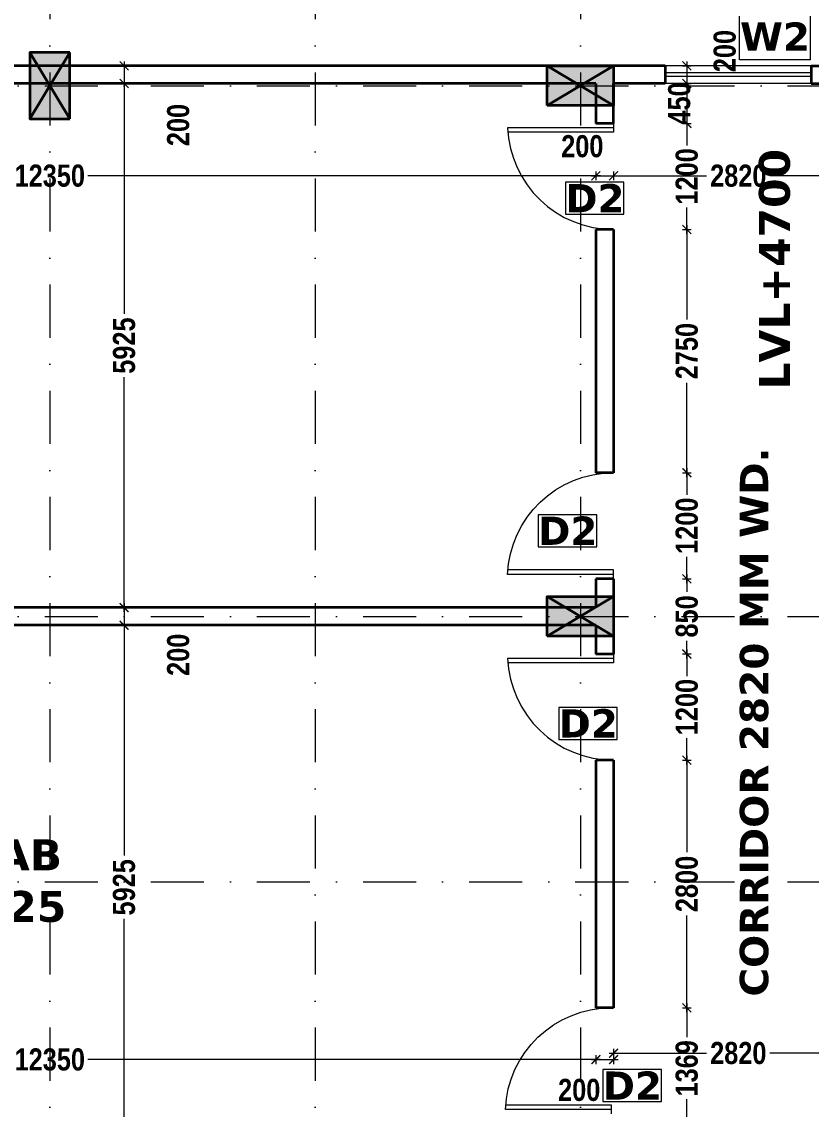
# Model space of a CAD drawing. Header units: millimetres. Extents: x -3092155 to 4513934, y -12317808 to 1850003.
# Drawn here: x -438832 to -429904, y -5675223 to -5662927 of the extents above; entities that cross this region are included whole.
import ezdxf

# ---------------------------------------------------------------- set-up
doc = ezdxf.new("R2010")
doc.units = ezdxf.units.MM
doc.header["$LTSCALE"] = 2
doc.header["$MEASUREMENT"] = 0
doc.header["$PDMODE"] = 34
doc.header["$PDSIZE"] = 500
doc.linetypes.add('DASHDOT', pattern=[1, 0.5, -0.25, 0, -0.25])
for name, color, linetype, lineweight in [('coloumn', 10, 'Continuous', 35), ('D DIM', 250, 'Continuous', 9), ('D2', 10, 'Continuous', 5), ('D3', 10, 'Continuous', 5), ('DOOR', 27, 'Continuous', 5), ('DUCT', 37, 'Continuous', 35), ('glass', 5, 'Continuous', 15), ('GRID', 251, 'DASHDOT', 5), ('SILL', 74, 'Continuous', 9), ('TEXT', 7, 'Continuous', 13), ('W2', 162, 'Continuous', 5), ('WAll', 250, 'Continuous', 35)]:
    doc.layers.add(name, color=color, linetype=linetype, lineweight=lineweight)
doc.styles.add('INNER DIM', font='ARIALNB.TTF', dxfattribs={"height": 250})
doc.styles.add('style2', font='verdana.ttf')
doc.dimstyles.new('INNER DIM', dxfattribs={"dimscale": 0, "dimtxt": 250, "dimasz": 100, "dimexe": 50, "dimexo": 50, "dimgap": 50, "dimtad": 0, "dimdec": 0, "dimzin": 0, "dimdsep": 46, "dimtxsty": 'INNER DIM', "dimblk": 'ARCHTICK', "dimcen": 100, "dimdle": 50, "dimclrd": 256, "dimclre": 256, "dimclrt": 256, "dimadec": 0, "dimazin": 0, "dimtfac": 1, "dimtdec": 0, "dimtix": 1, "dimtmove": 2, "dimatfit": 3, "dimfxl": 50, "dimfxlon": 1, "dimtolj": 1, "dimtzin": 0, "dimlwd": -1, "dimlwe": -1, "dimarcsym": 1})

# ---------------------------------------------------------------- blocks, each defined once
blk = doc.blocks.new('A$C378B1DF0')
at = {"layer": 'DOOR', "ltscale": 0.1}
for p, q in [((1100, 0), (1100, 1196)), ((1150, 0), (1150, 1199)), ((1200, 0), (1100, 0))]:
    blk.add_line(p, q, dxfattribs=at)
blk.add_arc((1200, 0), 1200, 92.388, 180, dxfattribs=at)
blk = doc.blocks.new('_ArchTick')
at = {"color": 0, "linetype": 'ByBlock', "const_width": 0.15}
blk.add_lwpolyline([(-0.5, -0.5), (0.5, 0.5)], dxfattribs=at)
blk = doc.blocks.new('*D32')
at = {"layer": 'D DIM', "ltscale": 100, "transparency": 16777216}
for p, q in [((-444189, -5662629), (-441794, -5662629)), ((-444139, -5662679), (-444139, -5662579)), ((-438689, -5662629), (-441084, -5662629)), ((-438739, -5662679), (-438739, -5662579))]:
    blk.add_line(p, q, dxfattribs=at)
at = {"layer": 'Defpoints', "color": 0, "lineweight": 50, "ltscale": 100, "transparency": 16777216}
for p in [(-438739, -5662629), (-438739, -5663276), (-444139, -5663426)]:
    blk.add_point(p, dxfattribs=at)
at = {"layer": 'D DIM', "ltscale": 100, "transparency": 16777216, "xscale": 100, "yscale": 100, "zscale": 100, "rotation": 180}
blk.add_blockref('_ArchTick', (-444139, -5662629), dxfattribs=at)
at = {"layer": 'D DIM', "ltscale": 100, "transparency": 16777216, "xscale": 100, "yscale": 100, "zscale": 100}
blk.add_blockref('_ArchTick', (-438739, -5662629), dxfattribs=at)
at = {"layer": 'D DIM', "ltscale": 100, "transparency": 16777216, "insert": (-441439, -5662629), "char_height": 250, "attachment_point": 5, "style": 'INNER DIM'}
blk.add_mtext('\\A1;5400', dxfattribs=at)
blk = doc.blocks.new('*D33')
at = {"layer": 'D DIM', "ltscale": 100, "transparency": 16777216}
for p, q in [((-432139, -5662679), (-432139, -5662579)), ((-432139, -5662629), (-432124, -5662629)), ((-431554, -5662629), (-431568, -5662629)), ((-431554, -5662679), (-431554, -5662579))]:
    blk.add_line(p, q, dxfattribs=at)
at = {"layer": 'Defpoints', "color": 0, "lineweight": 50, "ltscale": 100, "transparency": 16777216}
for p in [(-431554, -5662629), (-432139, -5663126), (-431554, -5663426)]:
    blk.add_point(p, dxfattribs=at)
at = {"layer": 'D DIM', "ltscale": 100, "transparency": 16777216, "insert": (-431846, -5662629), "char_height": 250, "attachment_point": 5, "style": 'INNER DIM'}
blk.add_mtext('\\A1;585', dxfattribs=at)
blk = doc.blocks.new('*D34')
at = {"layer": 'D DIM', "ltscale": 100, "transparency": 16777216}
for p, q in [((-431604, -5662629), (-431079, -5662629)), ((-431554, -5662679), (-431554, -5662579)), ((-429854, -5662629), (-430379, -5662629)), ((-429904, -5662679), (-429904, -5662579))]:
    blk.add_line(p, q, dxfattribs=at)
at = {"layer": 'Defpoints', "color": 0, "lineweight": 50, "ltscale": 100, "transparency": 16777216}
for p in [(-429904, -5662629), (-431554, -5663426), (-429904, -5663426)]:
    blk.add_point(p, dxfattribs=at)
at = {"layer": 'D DIM', "ltscale": 100, "transparency": 16777216, "xscale": 100, "yscale": 100, "zscale": 100, "rotation": 180}
blk.add_blockref('_ArchTick', (-431554, -5662629), dxfattribs=at)
at = {"layer": 'D DIM', "ltscale": 100, "transparency": 16777216, "xscale": 100, "yscale": 100, "zscale": 100}
blk.add_blockref('_ArchTick', (-429904, -5662629), dxfattribs=at)
at = {"layer": 'D DIM', "ltscale": 100, "transparency": 16777216, "insert": (-430729, -5662629), "char_height": 250, "attachment_point": 5, "style": 'INNER DIM'}
blk.add_mtext('\\A1;1650', dxfattribs=at)
blk = doc.blocks.new('*D172')
at = {"layer": 'D DIM', "ltscale": 100, "transparency": 16777216}
for p, q in [((-438739, -5662679), (-438739, -5662579)), ((-438739, -5662629), (-438289, -5662629)), ((-438289, -5662679), (-438289, -5662579))]:
    blk.add_line(p, q, dxfattribs=at)
at = {"layer": 'Defpoints', "color": 0, "lineweight": 50, "ltscale": 100, "transparency": 16777216}
for p in [(-438289, -5662629), (-438739, -5663276), (-438289, -5663276)]:
    blk.add_point(p, dxfattribs=at)
at = {"layer": 'D DIM', "ltscale": 100, "transparency": 16777216, "insert": (-438514, -5662629), "char_height": 250, "attachment_point": 5, "style": 'INNER DIM'}
blk.add_mtext('\\A1;450', dxfattribs=at)
blk = doc.blocks.new('*D173')
at = {"layer": 'D DIM', "ltscale": 100, "transparency": 16777216}
for p, q in [((-438339, -5662629), (-435570, -5662629)), ((-438289, -5662679), (-438289, -5662579)), ((-432089, -5662629), (-434859, -5662629)), ((-432139, -5662679), (-432139, -5662579))]:
    blk.add_line(p, q, dxfattribs=at)
at = {"layer": 'Defpoints', "color": 0, "lineweight": 50, "ltscale": 100, "transparency": 16777216}
for p in [(-432139, -5662629), (-438289, -5663276), (-432139, -5663426)]:
    blk.add_point(p, dxfattribs=at)
at = {"layer": 'D DIM', "ltscale": 100, "transparency": 16777216, "xscale": 100, "yscale": 100, "zscale": 100, "rotation": 180}
blk.add_blockref('_ArchTick', (-438289, -5662629), dxfattribs=at)
at = {"layer": 'D DIM', "ltscale": 100, "transparency": 16777216, "xscale": 100, "yscale": 100, "zscale": 100}
blk.add_blockref('_ArchTick', (-432139, -5662629), dxfattribs=at)
at = {"layer": 'D DIM', "ltscale": 100, "transparency": 16777216, "insert": (-435214, -5662629), "char_height": 250, "attachment_point": 5, "style": 'INNER DIM'}
blk.add_mtext('\\A1;6150', dxfattribs=at)
blk = doc.blocks.new('*D650')
at = {"layer": 'D DIM', "ltscale": 100, "transparency": 16777216}
for p, q in [((-444690, -5664619), (-444690, -5664719)), ((-432339, -5664619), (-432339, -5664719)), ((-444740, -5664669), (-438944, -5664669)), ((-432289, -5664669), (-438085, -5664669))]:
    blk.add_line(p, q, dxfattribs=at)
at = {"layer": 'Defpoints', "color": 0, "lineweight": 50, "ltscale": 100, "transparency": 16777216}
for p in [(-444690, -5664126), (-432339, -5664076), (-432339, -5664669)]:
    blk.add_point(p, dxfattribs=at)
at = {"layer": 'D DIM', "ltscale": 100, "transparency": 16777216, "xscale": 100, "yscale": 100, "zscale": 100, "rotation": 180}
blk.add_blockref('_ArchTick', (-444690, -5664669), dxfattribs=at)
at = {"layer": 'D DIM', "ltscale": 100, "transparency": 16777216, "xscale": 100, "yscale": 100, "zscale": 100}
blk.add_blockref('_ArchTick', (-432339, -5664669), dxfattribs=at)
at = {"layer": 'D DIM', "ltscale": 100, "transparency": 16777216, "insert": (-438515, -5664669), "char_height": 250, "attachment_point": 5, "style": 'INNER DIM'}
blk.add_mtext('\\A1;12350', dxfattribs=at)
blk = doc.blocks.new('*D651')
at = {"layer": 'D DIM', "ltscale": 100, "transparency": 16777216}
for p, q in [((-432339, -5664619), (-432339, -5664719)), ((-432139, -5664619), (-432139, -5664719)), ((-432389, -5664669), (-432089, -5664669))]:
    blk.add_line(p, q, dxfattribs=at)
at = {"layer": 'Defpoints', "color": 0, "lineweight": 50, "ltscale": 100, "transparency": 16777216}
for p in [(-432339, -5664076), (-432139, -5664076), (-432139, -5664669)]:
    blk.add_point(p, dxfattribs=at)
at = {"layer": 'D DIM', "ltscale": 100, "transparency": 16777216, "xscale": 100, "yscale": 100, "zscale": 100, "rotation": 180}
blk.add_blockref('_ArchTick', (-432339, -5664669), dxfattribs=at)
at = {"layer": 'D DIM', "ltscale": 100, "transparency": 16777216, "xscale": 100, "yscale": 100, "zscale": 100}
blk.add_blockref('_ArchTick', (-432139, -5664669), dxfattribs=at)
at = {"layer": 'D DIM', "ltscale": 100, "transparency": 16777216, "insert": (-432493, -5664336), "char_height": 250, "attachment_point": 5, "style": 'INNER DIM'}
blk.add_mtext('\\A1;200', dxfattribs=at)
blk = doc.blocks.new('*D179')
at = {"layer": 'D DIM', "ltscale": 100, "transparency": 16777216}
for p, q in [((-432139, -5664619), (-432139, -5664719)), ((-429319, -5664619), (-429319, -5664719)), ((-432189, -5664669), (-431087, -5664669)), ((-429269, -5664669), (-430371, -5664669))]:
    blk.add_line(p, q, dxfattribs=at)
at = {"layer": 'Defpoints', "color": 0, "lineweight": 50, "ltscale": 100, "transparency": 16777216}
for p in [(-429319, -5663876), (-432139, -5664076), (-429319, -5664669)]:
    blk.add_point(p, dxfattribs=at)
at = {"layer": 'D DIM', "ltscale": 100, "transparency": 16777216, "xscale": 100, "yscale": 100, "zscale": 100, "rotation": 180}
blk.add_blockref('_ArchTick', (-432139, -5664669), dxfattribs=at)
at = {"layer": 'D DIM', "ltscale": 100, "transparency": 16777216, "xscale": 100, "yscale": 100, "zscale": 100}
blk.add_blockref('_ArchTick', (-429319, -5664669), dxfattribs=at)
at = {"layer": 'D DIM', "ltscale": 100, "transparency": 16777216, "insert": (-430729, -5664669), "char_height": 250, "attachment_point": 5, "style": 'INNER DIM'}
blk.add_mtext('\\A1;2820', dxfattribs=at)
blk = doc.blocks.new('*D656')
at = {"layer": 'D DIM', "ltscale": 100, "transparency": 16777216}
for p, q in [((-444740, -5674662), (-438944, -5674662)), ((-444690, -5674612), (-444690, -5674712)), ((-432289, -5674662), (-438085, -5674662)), ((-432339, -5674612), (-432339, -5674712))]:
    blk.add_line(p, q, dxfattribs=at)
at = {"layer": 'Defpoints', "color": 0, "lineweight": 50, "ltscale": 100, "transparency": 16777216}
for p in [(-444690, -5673932), (-432339, -5674076), (-432339, -5674662)]:
    blk.add_point(p, dxfattribs=at)
at = {"layer": 'D DIM', "ltscale": 100, "transparency": 16777216, "xscale": 100, "yscale": 100, "zscale": 100, "rotation": 180}
blk.add_blockref('_ArchTick', (-444690, -5674662), dxfattribs=at)
at = {"layer": 'D DIM', "ltscale": 100, "transparency": 16777216, "xscale": 100, "yscale": 100, "zscale": 100}
blk.add_blockref('_ArchTick', (-432339, -5674662), dxfattribs=at)
at = {"layer": 'D DIM', "ltscale": 100, "transparency": 16777216, "insert": (-438515, -5674662), "char_height": 250, "attachment_point": 5, "style": 'INNER DIM'}
blk.add_mtext('\\A1;12350', dxfattribs=at)
blk = doc.blocks.new('*D657')
at = {"layer": 'D DIM', "ltscale": 100, "transparency": 16777216}
for p, q in [((-432389, -5674662), (-432089, -5674662)), ((-432339, -5674612), (-432339, -5674712)), ((-432139, -5674612), (-432139, -5674712))]:
    blk.add_line(p, q, dxfattribs=at)
at = {"layer": 'Defpoints', "color": 0, "lineweight": 50, "ltscale": 100, "transparency": 16777216}
for p in [(-432339, -5674076), (-432139, -5674076), (-432139, -5674662)]:
    blk.add_point(p, dxfattribs=at)
at = {"layer": 'D DIM', "ltscale": 100, "transparency": 16777216, "xscale": 100, "yscale": 100, "zscale": 100, "rotation": 180}
blk.add_blockref('_ArchTick', (-432339, -5674662), dxfattribs=at)
at = {"layer": 'D DIM', "ltscale": 100, "transparency": 16777216, "xscale": 100, "yscale": 100, "zscale": 100}
blk.add_blockref('_ArchTick', (-432139, -5674662), dxfattribs=at)
at = {"layer": 'D DIM', "ltscale": 100, "transparency": 16777216, "insert": (-432528, -5675006), "char_height": 250, "attachment_point": 5, "style": 'INNER DIM'}
blk.add_mtext('\\A1;200', dxfattribs=at)
blk = doc.blocks.new('*D658')
at = {"layer": 'D DIM', "ltscale": 100, "transparency": 16777216}
for p, q in [((-432189, -5674589), (-431087, -5674589)), ((-432139, -5674539), (-432139, -5674639)), ((-429269, -5674589), (-430371, -5674589)), ((-429319, -5674539), (-429319, -5674639))]:
    blk.add_line(p, q, dxfattribs=at)
at = {"layer": 'Defpoints', "color": 0, "lineweight": 50, "ltscale": 100, "transparency": 16777216}
for p in [(-432139, -5674076), (-429319, -5674202), (-429319, -5674589)]:
    blk.add_point(p, dxfattribs=at)
at = {"layer": 'D DIM', "ltscale": 100, "transparency": 16777216, "xscale": 100, "yscale": 100, "zscale": 100, "rotation": 180}
blk.add_blockref('_ArchTick', (-432139, -5674589), dxfattribs=at)
at = {"layer": 'D DIM', "ltscale": 100, "transparency": 16777216, "xscale": 100, "yscale": 100, "zscale": 100}
blk.add_blockref('_ArchTick', (-429319, -5674589), dxfattribs=at)
at = {"layer": 'D DIM', "ltscale": 100, "transparency": 16777216, "insert": (-430729, -5674589), "char_height": 250, "attachment_point": 5, "style": 'INNER DIM'}
blk.add_mtext('\\A1;2820', dxfattribs=at)
blk = doc.blocks.new('*D730')
at = {"layer": 'D DIM', "ltscale": 100, "transparency": 16777216}
for p, q in [((1049, 411), (-438739, 411)), ((-438689, 361), (-438689, 461)), ((999, 361), (999, 461))]:
    blk.add_line(p, q, dxfattribs=at)
at = {"layer": 'Defpoints', "color": 0, "lineweight": 50, "ltscale": 100, "transparency": 16777216}
for p in [(-438689, 411), (999, 0), (-438689, -5723126)]:
    blk.add_point(p, dxfattribs=at)
at = {"layer": 'D DIM', "ltscale": 100, "transparency": 16777216, "xscale": 100, "yscale": 100, "zscale": 100, "rotation": 180}
blk.add_blockref('_ArchTick', (-438689, 411), dxfattribs=at)
at = {"layer": 'D DIM', "ltscale": 100, "transparency": 16777216, "xscale": 100, "yscale": 100, "zscale": 100}
blk.add_blockref('_ArchTick', (999, 411), dxfattribs=at)
at = {"layer": 'D DIM', "ltscale": 100, "transparency": 16777216, "insert": (1326, 835), "char_height": 250, "attachment_point": 5, "style": 'INNER DIM'}
blk.add_mtext('\\A1;439688', dxfattribs=at)
blk = doc.blocks.new('*D273')
at = {"layer": 'D DIM', "ltscale": 100, "transparency": 16777216}
for p, q in [((-437674, -5663376), (-437674, -5663676)), ((-437724, -5663426), (-437624, -5663426)), ((-437724, -5663626), (-437624, -5663626))]:
    blk.add_line(p, q, dxfattribs=at)
at = {"layer": 'Defpoints', "color": 0, "lineweight": 50, "ltscale": 100, "transparency": 16777216}
for p in [(-438289, -5663426), (-438289, -5663626), (-437674, -5663626)]:
    blk.add_point(p, dxfattribs=at)
at = {"layer": 'D DIM', "ltscale": 100, "transparency": 16777216, "xscale": 100, "yscale": 100, "zscale": 100}
for p, rotation in [((-437674, -5663426), 90), ((-437674, -5663626), 270)]:
    blk.add_blockref('_ArchTick', p, dxfattribs=dict(at, rotation=rotation))
at = {"layer": 'D DIM', "ltscale": 100, "transparency": 16777216, "insert": (-437062, -5664095), "char_height": 250, "attachment_point": 5, "rotation": 90, "style": 'INNER DIM'}
blk.add_mtext('\\A1;200', dxfattribs=at)
blk = doc.blocks.new('*D274')
at = {"layer": 'D DIM', "ltscale": 100, "transparency": 16777216}
for p, q in [((-437724, -5663626), (-437624, -5663626)), ((-437674, -5663576), (-437674, -5666231)), ((-437674, -5669601), (-437674, -5666947)), ((-437724, -5669551), (-437624, -5669551))]:
    blk.add_line(p, q, dxfattribs=at)
at = {"layer": 'Defpoints', "color": 0, "lineweight": 50, "ltscale": 100, "transparency": 16777216}
for p in [(-438289, -5663626), (-438034, -5669551), (-437674, -5669551)]:
    blk.add_point(p, dxfattribs=at)
at = {"layer": 'D DIM', "ltscale": 100, "transparency": 16777216, "xscale": 100, "yscale": 100, "zscale": 100}
for p, rotation in [((-437674, -5663626), 90), ((-437674, -5669551), 270)]:
    blk.add_blockref('_ArchTick', p, dxfattribs=dict(at, rotation=rotation))
at = {"layer": 'D DIM', "ltscale": 100, "transparency": 16777216, "insert": (-437674, -5666589), "char_height": 250, "attachment_point": 5, "rotation": 90, "style": 'INNER DIM'}
blk.add_mtext('\\A1;5925', dxfattribs=at)
blk = doc.blocks.new('*D746')
at = {"layer": 'D DIM', "ltscale": 100, "transparency": 16777216}
for p, q in [((-437674, -5669501), (-437674, -5669801)), ((-437724, -5669551), (-437624, -5669551)), ((-437724, -5669751), (-437624, -5669751))]:
    blk.add_line(p, q, dxfattribs=at)
at = {"layer": 'Defpoints', "color": 0, "lineweight": 50, "ltscale": 100, "transparency": 16777216}
for p in [(-438034, -5669551), (-438067, -5669751), (-437674, -5669751)]:
    blk.add_point(p, dxfattribs=at)
at = {"layer": 'D DIM', "ltscale": 100, "transparency": 16777216, "xscale": 100, "yscale": 100, "zscale": 100}
for p, rotation in [((-437674, -5669551), 90), ((-437674, -5669751), 270)]:
    blk.add_blockref('_ArchTick', p, dxfattribs=dict(at, rotation=rotation))
at = {"layer": 'D DIM', "ltscale": 100, "transparency": 16777216, "insert": (-437062, -5670085), "char_height": 250, "attachment_point": 5, "rotation": 90, "style": 'INNER DIM'}
blk.add_mtext('\\A1;200', dxfattribs=at)
blk = doc.blocks.new('*D747')
at = {"layer": 'D DIM', "ltscale": 100, "transparency": 16777216}
for p, q in [((-437725, -5669751), (-437625, -5669751)), ((-437675, -5669701), (-437675, -5672356)), ((-437675, -5675726), (-437675, -5673072)), ((-437725, -5675676), (-437625, -5675676))]:
    blk.add_line(p, q, dxfattribs=at)
at = {"layer": 'Defpoints', "color": 0, "lineweight": 50, "ltscale": 100, "transparency": 16777216}
for p in [(-438067, -5669751), (-438289, -5675676), (-437675, -5675676)]:
    blk.add_point(p, dxfattribs=at)
at = {"layer": 'D DIM', "ltscale": 100, "transparency": 16777216, "xscale": 100, "yscale": 100, "zscale": 100}
for p, rotation in [((-437675, -5669751), 90), ((-437675, -5675676), 270)]:
    blk.add_blockref('_ArchTick', p, dxfattribs=dict(at, rotation=rotation))
at = {"layer": 'D DIM', "ltscale": 100, "transparency": 16777216, "insert": (-437675, -5672714), "char_height": 250, "attachment_point": 5, "rotation": 90, "style": 'INNER DIM'}
blk.add_mtext('\\A1;5925', dxfattribs=at)
blk = doc.blocks.new('*D760')
at = {"layer": 'D DIM', "ltscale": 100, "transparency": 16777216}
for p, q in [((-431311, -5663376), (-431311, -5663676)), ((-431361, -5663426), (-431261, -5663426)), ((-431361, -5663626), (-431261, -5663626))]:
    blk.add_line(p, q, dxfattribs=at)
at = {"layer": 'Defpoints', "color": 0, "lineweight": 50, "ltscale": 100, "transparency": 16777216}
for p in [(-431554, -5663426), (-431554, -5663626), (-431311, -5663626)]:
    blk.add_point(p, dxfattribs=at)
at = {"layer": 'D DIM', "ltscale": 100, "transparency": 16777216, "xscale": 100, "yscale": 100, "zscale": 100}
for p, rotation in [((-431311, -5663426), 90), ((-431311, -5663626), 270)]:
    blk.add_blockref('_ArchTick', p, dxfattribs=dict(at, rotation=rotation))
at = {"layer": 'D DIM', "ltscale": 100, "transparency": 16777216, "insert": (-430882, -5663259), "char_height": 250, "attachment_point": 5, "rotation": 90, "style": 'INNER DIM'}
blk.add_mtext('\\A1;200', dxfattribs=at)
blk = doc.blocks.new('*D761')
at = {"layer": 'D DIM', "ltscale": 100, "transparency": 16777216}
for p, q in [((-431361, -5663626), (-431261, -5663626)), ((-431311, -5663576), (-431311, -5664126)), ((-431361, -5664076), (-431261, -5664076))]:
    blk.add_line(p, q, dxfattribs=at)
at = {"layer": 'Defpoints', "color": 0, "lineweight": 50, "ltscale": 100, "transparency": 16777216}
for p in [(-431554, -5663626), (-432139, -5664076), (-431311, -5664076)]:
    blk.add_point(p, dxfattribs=at)
at = {"layer": 'D DIM', "ltscale": 100, "transparency": 16777216, "xscale": 100, "yscale": 100, "zscale": 100}
for p, rotation in [((-431311, -5663626), 90), ((-431311, -5664076), 270)]:
    blk.add_blockref('_ArchTick', p, dxfattribs=dict(at, rotation=rotation))
at = {"layer": 'D DIM', "ltscale": 100, "transparency": 16777216, "insert": (-431396, -5663851), "char_height": 250, "attachment_point": 5, "rotation": 90, "style": 'INNER DIM'}
blk.add_mtext('\\A1;450', dxfattribs=at)
blk = doc.blocks.new('*D285')
at = {"layer": 'D DIM', "ltscale": 100, "transparency": 16777216}
for p, q in [((-431361, -5664076), (-431261, -5664076)), ((-431311, -5664026), (-431311, -5664326)), ((-431311, -5665326), (-431311, -5665026)), ((-431361, -5665276), (-431261, -5665276))]:
    blk.add_line(p, q, dxfattribs=at)
at = {"layer": 'Defpoints', "color": 0, "lineweight": 50, "ltscale": 100, "transparency": 16777216}
for p in [(-432139, -5664076), (-432139, -5665276), (-431311, -5665276)]:
    blk.add_point(p, dxfattribs=at)
at = {"layer": 'D DIM', "ltscale": 100, "transparency": 16777216, "xscale": 100, "yscale": 100, "zscale": 100}
for p, rotation in [((-431311, -5664076), 90), ((-431311, -5665276), 270)]:
    blk.add_blockref('_ArchTick', p, dxfattribs=dict(at, rotation=rotation))
at = {"layer": 'D DIM', "ltscale": 100, "transparency": 16777216, "insert": (-431311, -5664676), "char_height": 250, "attachment_point": 5, "rotation": 90, "style": 'INNER DIM'}
blk.add_mtext('\\A1;1200', dxfattribs=at)
blk = doc.blocks.new('*D762')
at = {"layer": 'D DIM', "ltscale": 100, "transparency": 16777216}
for p, q in [((-431311, -5665226), (-431311, -5666293)), ((-431361, -5665276), (-431261, -5665276)), ((-431311, -5668076), (-431311, -5667009)), ((-431361, -5668026), (-431261, -5668026))]:
    blk.add_line(p, q, dxfattribs=at)
at = {"layer": 'Defpoints', "color": 0, "lineweight": 50, "ltscale": 100, "transparency": 16777216}
for p in [(-432139, -5665276), (-432139, -5668026), (-431311, -5668026)]:
    blk.add_point(p, dxfattribs=at)
at = {"layer": 'D DIM', "ltscale": 100, "transparency": 16777216, "xscale": 100, "yscale": 100, "zscale": 100}
for p, rotation in [((-431311, -5665276), 90), ((-431311, -5668026), 270)]:
    blk.add_blockref('_ArchTick', p, dxfattribs=dict(at, rotation=rotation))
at = {"layer": 'D DIM', "ltscale": 100, "transparency": 16777216, "insert": (-431311, -5666651), "char_height": 250, "attachment_point": 5, "rotation": 90, "style": 'INNER DIM'}
blk.add_mtext('\\A1;2750', dxfattribs=at)
blk = doc.blocks.new('*D763')
at = {"layer": 'D DIM', "ltscale": 100, "transparency": 16777216}
for p, q in [((-431361, -5668026), (-431261, -5668026)), ((-431311, -5667976), (-431311, -5668276)), ((-431311, -5669276), (-431311, -5668976)), ((-431361, -5669226), (-431261, -5669226))]:
    blk.add_line(p, q, dxfattribs=at)
at = {"layer": 'Defpoints', "color": 0, "lineweight": 50, "ltscale": 100, "transparency": 16777216}
for p in [(-432139, -5668026), (-432139, -5669226), (-431311, -5669226)]:
    blk.add_point(p, dxfattribs=at)
at = {"layer": 'D DIM', "ltscale": 100, "transparency": 16777216, "xscale": 100, "yscale": 100, "zscale": 100}
for p, rotation in [((-431311, -5668026), 90), ((-431311, -5669226), 270)]:
    blk.add_blockref('_ArchTick', p, dxfattribs=dict(at, rotation=rotation))
at = {"layer": 'D DIM', "ltscale": 100, "transparency": 16777216, "insert": (-431311, -5668626), "char_height": 250, "attachment_point": 5, "rotation": 90, "style": 'INNER DIM'}
blk.add_mtext('\\A1;1200', dxfattribs=at)
blk = doc.blocks.new('*D764')
at = {"layer": 'D DIM', "ltscale": 100, "transparency": 16777216}
for p, q in [((-431311, -5669176), (-431311, -5669375)), ((-431361, -5669226), (-431261, -5669226)), ((-431311, -5670126), (-431311, -5669927)), ((-431361, -5670076), (-431261, -5670076))]:
    blk.add_line(p, q, dxfattribs=at)
at = {"layer": 'Defpoints', "color": 0, "lineweight": 50, "ltscale": 100, "transparency": 16777216}
for p in [(-432139, -5669226), (-432139, -5670076), (-431311, -5670076)]:
    blk.add_point(p, dxfattribs=at)
at = {"layer": 'D DIM', "ltscale": 100, "transparency": 16777216, "xscale": 100, "yscale": 100, "zscale": 100}
for p, rotation in [((-431311, -5669226), 90), ((-431311, -5670076), 270)]:
    blk.add_blockref('_ArchTick', p, dxfattribs=dict(at, rotation=rotation))
at = {"layer": 'D DIM', "ltscale": 100, "transparency": 16777216, "insert": (-431311, -5669651), "char_height": 250, "attachment_point": 5, "rotation": 90, "style": 'INNER DIM'}
blk.add_mtext('\\A1;850', dxfattribs=at)
blk = doc.blocks.new('*D286')
at = {"layer": 'D DIM', "ltscale": 100, "transparency": 16777216}
for p, q in [((-431311, -5670026), (-431311, -5670326)), ((-431361, -5670076), (-431261, -5670076)), ((-431311, -5671326), (-431311, -5671026)), ((-431361, -5671276), (-431261, -5671276))]:
    blk.add_line(p, q, dxfattribs=at)
at = {"layer": 'Defpoints', "color": 0, "lineweight": 50, "ltscale": 100, "transparency": 16777216}
for p in [(-432139, -5670076), (-432139, -5671276), (-431311, -5671276)]:
    blk.add_point(p, dxfattribs=at)
at = {"layer": 'D DIM', "ltscale": 100, "transparency": 16777216, "xscale": 100, "yscale": 100, "zscale": 100}
for p, rotation in [((-431311, -5670076), 90), ((-431311, -5671276), 270)]:
    blk.add_blockref('_ArchTick', p, dxfattribs=dict(at, rotation=rotation))
at = {"layer": 'D DIM', "ltscale": 100, "transparency": 16777216, "insert": (-431311, -5670676), "char_height": 250, "attachment_point": 5, "rotation": 90, "style": 'INNER DIM'}
blk.add_mtext('\\A1;1200', dxfattribs=at)
blk = doc.blocks.new('*D287')
at = {"layer": 'D DIM', "ltscale": 100, "transparency": 16777216}
for p, q in [((-431311, -5671226), (-431311, -5672318)), ((-431361, -5671276), (-431261, -5671276)), ((-431311, -5674126), (-431311, -5673034)), ((-431361, -5674076), (-431261, -5674076))]:
    blk.add_line(p, q, dxfattribs=at)
at = {"layer": 'Defpoints', "color": 0, "lineweight": 50, "ltscale": 100, "transparency": 16777216}
for p in [(-432139, -5671276), (-432139, -5674076), (-431311, -5674076)]:
    blk.add_point(p, dxfattribs=at)
at = {"layer": 'D DIM', "ltscale": 100, "transparency": 16777216, "xscale": 100, "yscale": 100, "zscale": 100}
for p, rotation in [((-431311, -5671276), 90), ((-431311, -5674076), 270)]:
    blk.add_blockref('_ArchTick', p, dxfattribs=dict(at, rotation=rotation))
at = {"layer": 'D DIM', "ltscale": 100, "transparency": 16777216, "insert": (-431311, -5672676), "char_height": 250, "attachment_point": 5, "rotation": 90, "style": 'INNER DIM'}
blk.add_mtext('\\A1;2800', dxfattribs=at)
blk = doc.blocks.new('*D765')
at = {"layer": 'D DIM', "ltscale": 100, "transparency": 16777216}
for p, q in [((-431361, -5674076), (-431261, -5674076)), ((-431311, -5674026), (-431311, -5674410)), ((-431311, -5675496), (-431311, -5675111)), ((-431361, -5675446), (-431261, -5675446))]:
    blk.add_line(p, q, dxfattribs=at)
at = {"layer": 'Defpoints', "color": 0, "lineweight": 50, "ltscale": 100, "transparency": 16777216}
for p in [(-432139, -5674076), (-432215, -5675446), (-431311, -5675446)]:
    blk.add_point(p, dxfattribs=at)
at = {"layer": 'D DIM', "ltscale": 100, "transparency": 16777216, "xscale": 100, "yscale": 100, "zscale": 100}
for p, rotation in [((-431311, -5674076), 90), ((-431311, -5675446), 270)]:
    blk.add_blockref('_ArchTick', p, dxfattribs=dict(at, rotation=rotation))
at = {"layer": 'D DIM', "ltscale": 100, "transparency": 16777216, "insert": (-431311, -5674761), "char_height": 250, "attachment_point": 5, "rotation": 90, "style": 'INNER DIM'}
blk.add_mtext('\\A1;1369', dxfattribs=at)
blk = doc.blocks.new('*D783')
at = {"layer": 'D DIM', "ltscale": 100, "transparency": 16777216}
for p, q in [((-1133022, -5663376), (-1133022, -5663676)), ((-1133022, -5663426), (-1133072, -5663426)), ((-1132972, -5663626), (-1133072, -5663626))]:
    blk.add_line(p, q, dxfattribs=at)
at = {"layer": 'Defpoints', "color": 0, "lineweight": 50, "ltscale": 100, "transparency": 16777216}
for p in [(-1133022, -5663426), (-1133022, -5663626), (-407785, -5663626)]:
    blk.add_point(p, dxfattribs=at)
at = {"layer": 'D DIM', "ltscale": 100, "transparency": 16777216, "xscale": 100, "yscale": 100, "zscale": 100}
for p, rotation in [((-1133022, -5663426), 90), ((-1133022, -5663626), 270)]:
    blk.add_blockref('_ArchTick', p, dxfattribs=dict(at, rotation=rotation))
at = {"layer": 'D DIM', "ltscale": 100, "transparency": 16777216, "insert": (-1133271, -5663895), "char_height": 250, "attachment_point": 5, "rotation": 90, "style": 'INNER DIM'}
blk.add_mtext('\\A1;200', dxfattribs=at)
blk = doc.blocks.new('F.F')
at = {"layer": 'coloumn', "ltscale": 100}
for points in [[(-210910, -5817356), (-211360, -5817356), (-211360, -5816606), (-210910, -5816606)], [(-204760, -5817206), (-204760, -5816756), (-205510, -5816756), (-205510, -5817206)], [(-204760, -5823206), (-204760, -5822756), (-205510, -5822756), (-205510, -5823206)]]:
    blk.add_hatch(color=256, dxfattribs=at).paths.add_polyline_path(points)
for p, q in [((-210910, -5816606), (-211360, -5816606)), ((-211360, -5816606), (-211360, -5817356)), ((-210910, -5817356), (-210910, -5816606)), ((-205510, -5817206), (-205510, -5816756)), ((-205510, -5816756), (-204760, -5816756)), ((-204760, -5816756), (-204760, -5817206)), ((-204760, -5817206), (-205510, -5817206)), ((-211360, -5817356), (-210910, -5817356)), ((-205510, -5823206), (-205510, -5822756)), ((-205510, -5822756), (-204760, -5822756)), ((-204760, -5822756), (-204760, -5823206)), ((-204760, -5823206), (-205510, -5823206))]:
    blk.add_line(p, q, dxfattribs=at)
for points in [[(-210910, -5817356), (-211360, -5816606), (-211360, -5817356), (-210910, -5816606)], [(-204760, -5817206), (-205510, -5816756), (-204760, -5816756), (-205510, -5817206)], [(-204760, -5823206), (-205510, -5822756), (-204760, -5822756), (-205510, -5823206)]]:
    blk.add_lwpolyline(points, dxfattribs=at)

msp = doc.modelspace()

# ---------------------------------------------------------------- linework, layer by layer
at = {"layer": 'D3', "ltscale": 0.1}
for points in [[(-432684.2, -5665103.5), (-432021.7, -5665103.5), (-432021.7, -5664741.6), (-432684.2, -5664741.6)], [(-432990.9, -5668863.2), (-432328.5, -5668863.2), (-432328.5, -5668501.3), (-432990.9, -5668501.3)], [(-432759.4, -5671041.1), (-432096.9, -5671041.1), (-432096.9, -5670679.2), (-432759.4, -5670679.2)], [(-432260.8, -5675137.2), (-431598.3, -5675137.2), (-431598.3, -5674775.3), (-432260.8, -5674775.3)]]:
    msp.add_lwpolyline(points, close=True, dxfattribs=at)
at = {"layer": 'DUCT', "ltscale": 100}
for p, q in [((-438739.7, -5663426.2), (-445339.7, -5663426.2)), ((-431554.2, -5663426.2), (-438739.7, -5663426.2)), ((-432239.7, -5663426.2), (-433609.7, -5663426.2)), ((-431554.2, -5663426.2), (-431554.2, -5663626.2)), ((-429904.2, -5663426.2), (-429319.7, -5663426.2)), ((-429904.2, -5663426.2), (-429904.2, -5663626.2)), ((-438289.7, -5663626.2), (-444689.7, -5663626.2)), ((-432339.3, -5663626.2), (-438619.7, -5663626.2)), ((-431554.2, -5663626.2), (-432139.3, -5663626.2)), ((-429904.2, -5663626.2), (-429319.3, -5663626.2))]:
    msp.add_line(p, q, dxfattribs=at)
at = {"layer": 'glass', "ltscale": 100}
for p, q in [((-429904.2, -5663506.2), (-431554.2, -5663506.2)), ((-429904.2, -5663546.2), (-431554.2, -5663546.2))]:
    msp.add_line(p, q, dxfattribs=at)
at = {"layer": 'GRID', "color": 5, "ltscale": 600}
for p, q in [((-438514.7, -5657499.4), (-438514.7, -5742293.2)), ((-435514.7, -5657499.4), (-435514.7, -5742293.2)), ((-432514.7, -5657499.4), (-432514.7, -5742293.2))]:
    msp.add_line(p, q, dxfattribs=at)
at = {"layer": 'GRID', "color": 6, "ltscale": 600}
for p, q in [((-460174.6, -5663651.2), (-367335.1, -5663651.2)), ((-460174.6, -5669651.2), (-367335.1, -5669651.2)), ((-460174.6, -5672651.2), (-367335.1, -5672651.2))]:
    msp.add_line(p, q, dxfattribs=at)
at = {"layer": 'SILL', "ltscale": 100}
for p, q in [((-429904.2, -5663426.2), (-431554.2, -5663426.2)), ((-429904.2, -5663626.2), (-431554.2, -5663626.2))]:
    msp.add_line(p, q, dxfattribs=at)
at = {"layer": 'W2', "lineweight": 15, "ltscale": 0.1}
for p, q in [((-430716.5, -5663359.1), (-430716.5, -5662865)), ((-429914.9, -5662865), (-429914.9, -5663359.1)), ((-429914.9, -5663359.1), (-430716.5, -5663359.1))]:
    msp.add_line(p, q, dxfattribs=at)
at = {"layer": 'WAll', "ltscale": 100}
for p, q in [((-432339.3, -5663626.2), (-432339.3, -5664076.2)), ((-432139.3, -5664076.2), (-432139.3, -5663626.2)), ((-432139.3, -5664076.2), (-432339.3, -5664076.2)), ((-432339.3, -5665276.2), (-432339.3, -5668026.2)), ((-432139.3, -5665276.2), (-432339.3, -5665276.2)), ((-432139.3, -5665276.2), (-432139.3, -5668026.2)), ((-432139.3, -5668026.2), (-432339.3, -5668026.2)), ((-432339.3, -5669226.2), (-432339.3, -5669551.2)), ((-432139.3, -5669226.2), (-432339.3, -5669226.2)), ((-432139.3, -5669226.2), (-432139.3, -5670076.2)), ((-432339.3, -5669551.2), (-444689.7, -5669551.2)), ((-432339.3, -5669751.2), (-444689.7, -5669751.2)), ((-432339.3, -5669751.2), (-432339.3, -5670076.2)), ((-432139.3, -5670076.2), (-432339.3, -5670076.2)), ((-432339.3, -5671276.2), (-432339.3, -5674076.2)), ((-432139.3, -5671276.2), (-432339.3, -5671276.2)), ((-432139.3, -5671276.2), (-432139.3, -5674076.2)), ((-432139.3, -5674076.2), (-432339.3, -5674076.2))]:
    msp.add_line(p, q, dxfattribs=at)

# ---------------------------------------------------------------- block references
at = {"layer": 'coloumn'}
msp.add_blockref('F.F', (-227379.8, 153330), dxfattribs=at)
at = {"layer": 'DOOR', "ltscale": 100}
for p, rotation in [((-432139.3, -5665276.2), 90), ((-432139.3, -5671276.2), 90.00004793805624)]:
    msp.add_blockref('A$C378B1DF0', p, dxfattribs=dict(at, rotation=rotation))
at = {"layer": 'DOOR', "ltscale": 100, "xscale": -1, "rotation": 90}
for p in [(-432139.3, -5668026.2), (-432163.8, -5674076.2)]:
    msp.add_blockref('A$C378B1DF0', p, dxfattribs=at)

# ---------------------------------------------------------------- texts
at = {"layer": 'D2', "ltscale": 0.1, "char_height": 320, "attachment_point": 5, "style": 'style2'}
for insert in [(-432350.5, -5664922.7), (-432657.2, -5668682.5), (-432425.7, -5670860.3), (-431927.1, -5674956.4)]:
    msp.add_mtext('\\pxt11;{\\fVerdana|b1|i0|c0|p34;D2}', dxfattribs=dict(at, insert=insert))
at = {"layer": 'TEXT', "ltscale": 0.1, "attachment_point": 5, "rotation": 90, "style": 'style2'}
for s, insert, char_height in [('\\pxt11;{\\fVerdana|b1|i0|c0|p34;LVL+4700}', (-430317.7, -5665725.7), 350), ('{\\fVerdana|b1|i0|c0|p34;\\H1.2857x;CORRIDOR 2820 MM WD.\\H0.77778x;  }', (-430548, -5670845.9), 250)]:
    msp.add_mtext(s, dxfattribs=dict(at, insert=insert, char_height=char_height))
at = {"layer": 'TEXT', "ltscale": 0.1, "insert": (-440016.2, -5672641.8), "char_height": 350, "attachment_point": 5, "style": 'style2'}
msp.add_mtext('\\pxt11;{\\fVerdana|b1|i0|c0|p34;M.TECH LAB\\P12350X5925}', dxfattribs=at)
at = {"layer": 'W2', "ltscale": 100, "insert": (-430708.6, -5662935.6), "char_height": 320, "width": 715.003, "attachment_point": 1, "style": 'style2'}
msp.add_mtext('{\\fVerdana|b1|i0|c0|p34;W2}', dxfattribs=at)

# ---------------------------------------------------------------- dimensions: what is measured, and where the dimension line sits
at = {"layer": 'D DIM', "ltscale": 100}
for base, p1, p2, picture, middle in [((-438689.1, 410.6), (998.8, 0), (-438689.1, -5723126.2), '*D730', (1326.5, 835.2)), ((-432138.9, -5664669.1), (-432339.3, -5664076.2), (-432138.9, -5664076.2), '*D651', (-432493.2, -5664335.6)), ((-432139.3, -5674661.7), (-432339.3, -5674076.2), (-432139.3, -5674076.2), '*D657', (-432527.8, -5675006.5))]:
    dim = msp.add_linear_dim(base=base, p1=p1, p2=p2, dimstyle='INNER DIM', override={"dimscale": 1}, dxfattribs=at)
    dim.commit()
    dim.dimension.update_dxf_attribs({"geometry": picture, "text_midpoint": middle, "dimtype": 160})
for base, p1, p2, picture, middle in [((-438739.3, -5662628.7), (-444139.3, -5663426.2), (-438739.3, -5663276.2), '*D32', (-441439.3, -5662628.7)), ((-438289.3, -5662628.7), (-438739.3, -5663276.2), (-438289.3, -5663276.2), '*D172', (-438514.3, -5662628.7)), ((-432139.3, -5662628.7), (-438289.3, -5663276.2), (-432139.3, -5663426.2), '*D173', (-435214.3, -5662628.7)), ((-431553.7, -5662628.7), (-432138.9, -5663126.2), (-431553.7, -5663426.2), '*D33', (-431846.3, -5662628.7)), ((-429903.7, -5662628.7), (-431553.7, -5663426.2), (-429903.7, -5663426.2), '*D34', (-430728.7, -5662628.7)), ((-429319.3, -5664669.1), (-432138.9, -5664076.2), (-429319.3, -5663876.2), '*D179', (-430729.1, -5664669.1)), ((-432339.3, -5664669.1), (-444689.7, -5664126.2), (-432339.3, -5664076.2), '*D650', (-438514.5, -5664669.1)), ((-432339.3, -5674661.7), (-444689.7, -5673932.4), (-432339.3, -5674076.2), '*D656', (-438514.5, -5674661.7)), ((-429318.9, -5674588.8), (-432139.3, -5674076.2), (-429318.9, -5674201.7), '*D658', (-430729.1, -5674588.8))]:
    dim = msp.add_linear_dim(base=base, p1=p1, p2=p2, dimstyle='INNER DIM', override={"dimscale": 1}, dxfattribs=at)
    dim.commit()
    dim.dimension.update_dxf_attribs({"geometry": picture, "text_midpoint": middle})
for base, p1, p2, picture, middle in [((-431311.2, -5663626.2), (-431554.2, -5663426.2), (-431554.2, -5663626.2), '*D760', (-430882.4, -5663258.7)), ((-1133022.4, -5663626.2), (-1133022.4, -5663426.2), (-407784.6, -5663626.2), '*D783', (-1133270.7, -5663894.6)), ((-437674.4, -5663626.2), (-438289.3, -5663426.2), (-438289.3, -5663626.2), '*D273', (-437061.5, -5664095.5)), ((-431311.2, -5664076.2), (-431554.2, -5663626.2), (-432138.9, -5664076.2), '*D761', (-431395.8, -5663851.2)), ((-437674.4, -5669751.2), (-438033.6, -5669551.2), (-438067.3, -5669751.2), '*D746', (-437061.5, -5670085.2))]:
    dim = msp.add_linear_dim(base=base, p1=p1, p2=p2, angle=90, dimstyle='INNER DIM', override={"dimscale": 1}, dxfattribs=at)
    dim.commit()
    dim.dimension.update_dxf_attribs({"geometry": picture, "text_midpoint": middle, "dimtype": 160})
for base, p1, p2, picture, middle in [((-437674.4, -5669551.2), (-438289.3, -5663626.2), (-438033.6, -5669551.2), '*D274', (-437674.4, -5666588.7)), ((-431310.8, -5665276.2), (-432138.9, -5664076.2), (-432138.9, -5665276.2), '*D285', (-431310.8, -5664676.2)), ((-431310.8, -5668026.2), (-432138.9, -5665276.2), (-432139.3, -5668026.2), '*D762', (-431310.8, -5666651.2)), ((-431311.2, -5669226.2), (-432139.3, -5668026.2), (-432139.3, -5669226.2), '*D763', (-431311.2, -5668626.2)), ((-431310.8, -5670076.2), (-432139.3, -5669226.2), (-432138.9, -5670076.2), '*D764', (-431310.8, -5669651.2)), ((-437674.8, -5675676.2), (-438067.3, -5669751.2), (-438289.3, -5675676.2), '*D747', (-437674.8, -5672713.7)), ((-431310.8, -5671276.2), (-432138.9, -5670076.2), (-432138.9, -5671276.2), '*D286', (-431310.8, -5670676.2)), ((-431310.8, -5674076.2), (-432138.9, -5671276.2), (-432138.9, -5674076.2), '*D287', (-431310.8, -5672676.2)), ((-431310.8, -5675445.5), (-432138.9, -5674076.2), (-432215.1, -5675445.5), '*D765', (-431310.8, -5674760.9))]:
    dim = msp.add_linear_dim(base=base, p1=p1, p2=p2, angle=90, dimstyle='INNER DIM', override={"dimscale": 1}, dxfattribs=at)
    dim.commit()
    dim.dimension.update_dxf_attribs({"geometry": picture, "text_midpoint": middle})

doc.saveas('drawing.dxf')
